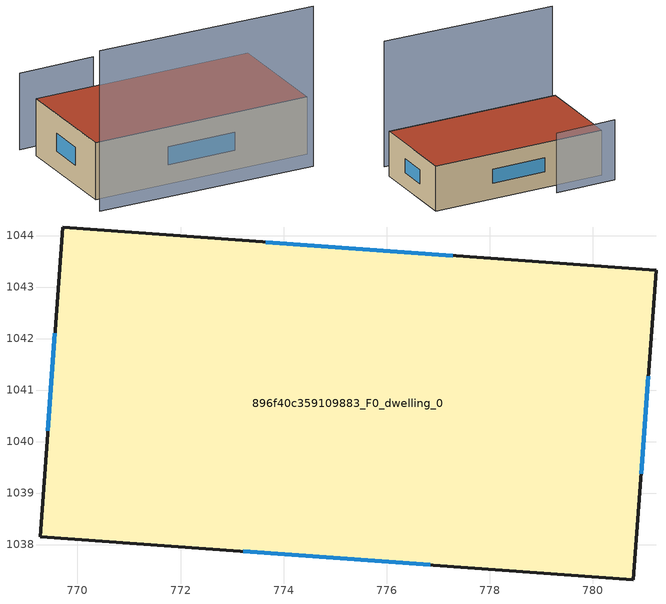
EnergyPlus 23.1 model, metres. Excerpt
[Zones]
896f40c359109883_F0_dwelling_0
 floor ground (EU_floor_Construction): 781.23,1043.32 780.79,1037.32 769.27,1038.15 769.71,1044.16 z0
 wall outside (EU_wall_Construction): 781.23,1043.32 769.71,1044.16 769.27,1038.15 780.79,1037.32 781.23,1043.32 z0:3
 window (EU_Window_Construction): 777.29,1043.61 773.65,1043.87 / 780.94,1039.37 781.08,1041.27 / 773.22,1037.87 776.85,1037.6 / 769.56,1042.1 769.42,1040.21 z1.03:1.97
 roof outside (EU_roof_Construction): 780.79,1037.32 781.23,1043.32 769.71,1044.16 769.27,1038.15 z3
shading: 768.72,1036.94 780.27,1035.95 z0:8.4; 773.49,1044.98 769.44,1045.2 z0:4
[Building]
EU S2 Campaign: North Axis=0; Terrain=City; Solar Distribution=FullExterior
[Site:Location]
Cape.Town.Intl.AP: Latitude=-33.965; Longitude=18.602; Time Zone=2; Elevation=46
[SizingPeriod:WeatherFileDays]
AnnualSizingPeriod: Begin Month=1; Begin Day of Month=1; End Month=12; End Day of Month=31; Day of Week for Start Day=Monday; Use Weather File Daylight Saving Period=No; Use Weather File Rain and Snow Indicators=No
[MATERIAL]
EU_InternalMass_Material: Roughness=MediumRough; Thickness=0.1; Conductivity=1; Density=1800; Specific Heat=900; Thermal Absorptance=0.9; Solar Absorptance=0.7; Visible Absorptance=0.7
[MATERIAL:NOMASS] Roughness=MediumRough; Thermal Absorptance=0.9; Solar Absorptance=0.7; Visible Absorptance=0.7
Name | Thermal Resistance
EU_wall_NoMass | 0.493876
EU_roof_NoMass | 0.449382
EU_floor_NoMass | 1.25
[WINDOWMATERIAL:SIMPLEGLAZINGSYSTEM]
EU_Window_SimpleGlazing: UFactor=4.4; Solar Heat Gain Coefficient=0.85; Visible Transmittance=0.85
[CONSTRUCTION]
EU_wall_Construction: EU_wall_NoMass
EU_roof_Construction: EU_roof_NoMass
EU_floor_Construction: EU_floor_NoMass
EU_Window_Construction: EU_Window_SimpleGlazing
EU_InternalMass_Construction: EU_InternalMass_Material
[ZONE]
896f40c359109883_F0_dwelling_0: Type=1; Multiplier=1; Ceiling Height=autocalculate; Volume=208.753; Floor Area=autocalculate; Part of Total Floor Area=Yes
[INTERNALMASS]
896f40c359109883_F0_dwelling_0_EU_InternalMass: Construction=EU_InternalMass_Construction; Zone or ZoneList=896f40c359109883_F0_dwelling_0; Surface Area=69.5844
[OTHEREQUIPMENT]
EU_Step8_InternalGain_896f40c359109883_F0_dwelling_0_f000: Fuel Type=Electricity; Zone or ZoneList or Space or SpaceList=896f40c359109883_F0_dwelling_0; Schedule=EU_Step8_GainSchedule_896f40c359109883_F0_dwelling_0_f000; Design Level Calculation Method=Watts/Area; Power per Zone Floor Area=1; Fraction Latent=0; Fraction Radiant=0; Fraction Lost=0; Carbon Dioxide Generation Rate=0; EndUse Subcategory=EU_Step8_InternalGains
[ZONEVENTILATION:DESIGNFLOWRATE]
EU_ConstantAir_896f40c359109883_F0_dwelling_0: Zone or ZoneList or Space or SpaceList=896f40c359109883_F0_dwelling_0; Schedule=EU_AlwaysOn; Design Flow Rate Calculation Method=AirChanges/Hour; Air Changes per Hour=0.64; Ventilation Type=Natural; Fan Pressure Rise=0; Fan Total Efficiency=1; Constant Term Coefficient=1; Temperature Term Coefficient=0; Velocity Term Coefficient=0; Velocity Squared Term Coefficient=0; Minimum Indoor Temperature=-100; Maximum Indoor Temperature=100; Delta Temperature=-100; Minimum Outdoor Temperature=-100; Maximum Outdoor Temperature=100; Maximum Wind Speed=40
[HVACTEMPLATE:THERMOSTAT]
EU_HeatOnly_896f40c359109883_F0_dwelling_0: Constant Heating Setpoint=20; Constant Cooling Setpoint=50
[HVACTEMPLATE:ZONE:IDEALLOADSAIRSYSTEM]
896f40c359109883_F0_dwelling_0: Template Thermostat=EU_HeatOnly_896f40c359109883_F0_dwelling_0; System Availability Schedule=EU_AlwaysOn; Maximum Heating Supply Air Temperature=50; Minimum Cooling Supply Air Temperature=13; Maximum Heating Supply Air Humidity Ratio=0.0156; Minimum Cooling Supply Air Humidity Ratio=0.0077; Heating Limit=NoLimit; Cooling Limit=NoLimit; Heating Availability Schedule=EU_AlwaysOn; Cooling Availability Schedule=EU_CoolingOff; Dehumidification Control Type=ConstantSensibleHeatRatio; Cooling Sensible Heat Ratio=0.7; Dehumidification Setpoint=60; Humidification Control Type=None; Humidification Setpoint=30; Outdoor Air Method=None; Outdoor Air Flow Rate per Person=0.00944; Outdoor Air Flow Rate per Zone Floor Area=0; Outdoor Air Flow Rate per Zone=0; Demand Controlled Ventilation Type=None; Outdoor Air Economizer Type=NoEconomizer; Heat Recovery Type=None; Sensible Heat Recovery Effectiveness=0.7; Latent Heat Recovery Effectiveness=0.65
[SIZING:ZONE]
896f40c359109883_F0_dwelling_0: Zone Cooling Design Supply Air Temperature Input Method=SupplyAirTemperature; Zone Cooling Design Supply Air Temperature=13; Zone Heating Design Supply Air Temperature Input Method=SupplyAirTemperature; Zone Heating Design Supply Air Temperature=50; Zone Cooling Design Supply Air Humidity Ratio=0.008; Zone Heating Design Supply Air Humidity Ratio=0.008; Cooling Design Air Flow Method=DesignDay; Cooling Design Air Flow Rate=0; Cooling Minimum Air Flow per Zone Floor Area=0.000762; Cooling Minimum Air Flow=0; Cooling Minimum Air Flow Fraction=0.2; Heating Design Air Flow Method=DesignDay; Heating Design Air Flow Rate=0; Heating Maximum Air Flow per Zone Floor Area=0.002032; Heating Maximum Air Flow=0.141576; Heating Maximum Air Flow Fraction=0.3; Account for Dedicated Outdoor Air System=No; Dedicated Outdoor Air System Control Strategy=NeutralSupplyAir; Dedicated Outdoor Air Low Setpoint Temperature for Design=autosize; Dedicated Outdoor Air High Setpoint Temperature for Design=autosize; Zone Load Sizing Method=Sensible Load Only No Latent Load; Zone Latent Cooling Design Supply Air Humidity Ratio Input Method=HumidityRatioDifference; Zone Cooling Design Supply Air Humidity Ratio Difference=0.005; Zone Latent Heating Design Supply Air Humidity Ratio Input Method=HumidityRatioDifference; Zone Humidification Design Supply Air Humidity Ratio Difference=0.005
[SCHEDULE:CONSTANT]
Name | Hourly Value
EU_AlwaysOn | 1
EU_CoolingOff | 0
[SCHEDULE:FILE]
EU_Step8_GainSchedule_896f40c359109883_F0_dwelling_0_f000: File=../../schedules/896f40c359109883/896f40c359109883_F0_dwelling_0_f000_gain.csv; Column Number=1; Rows to Skip at Top=0; Number of Hours of Data=8760; Column Separator=Comma; Interpolate to Timestep=No; Minutes per Item=60; Adjust Schedule for Daylight Savings=Yes
